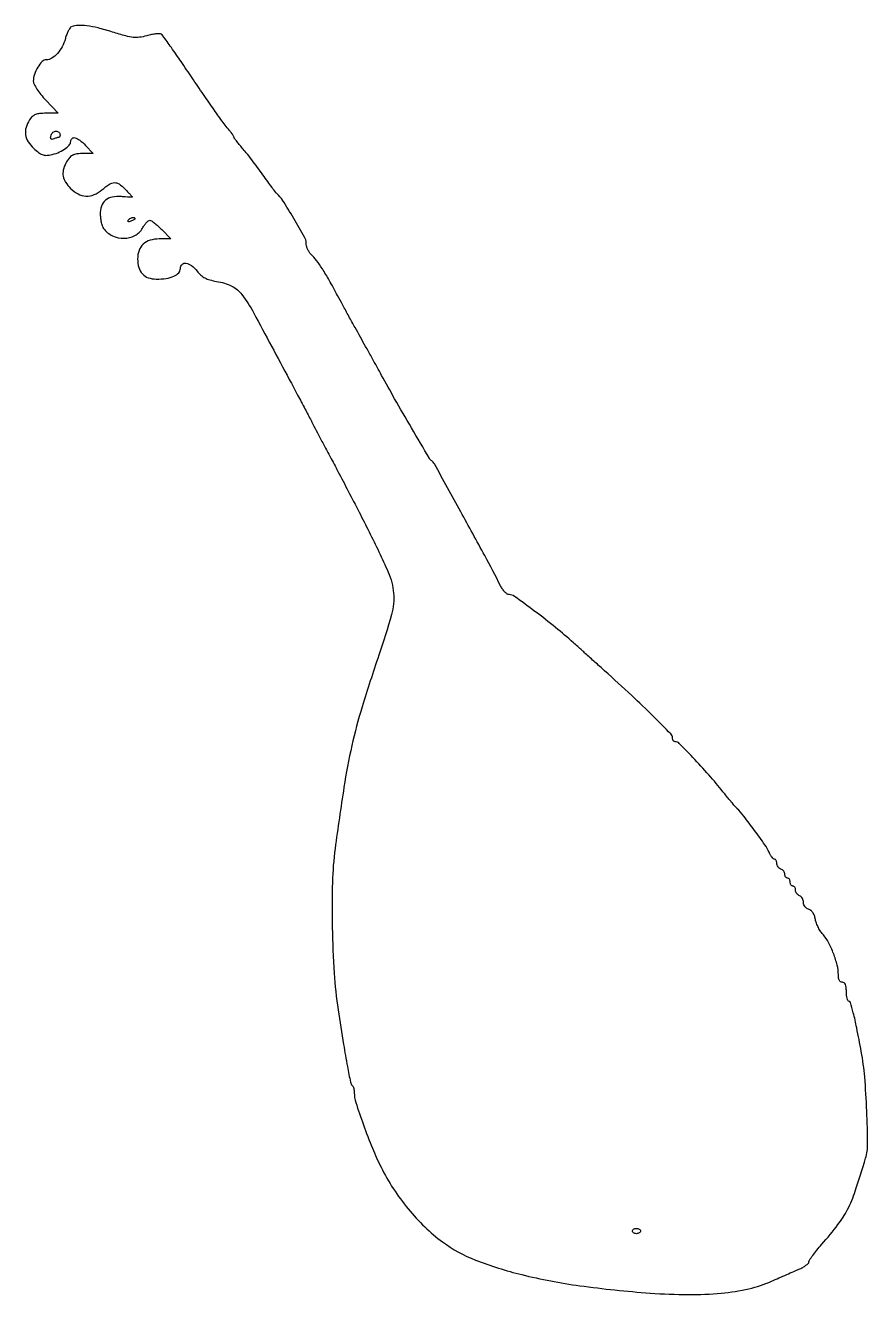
# Model space of a CAD drawing. Extents: x 0 to 315, y 0 to 475.
import ezdxf

# ---------------------------------------------------------------- set-up
doc = ezdxf.new("R2010")
doc.units = 0

msp = doc.modelspace()

# ---------------------------------------------------------------- linework, layer by layer
for points in [[(17.267693, 474.343617, 0.14773), (16.724684, 473.906539, 0.030479), (16.087428, 472.840501, 0.029599), (15.474627, 471.463336, 0.024118), (14.980244, 469.92663, -0.055718), (13.792541, 466.903578, -0.062023), (11.999075, 464.335142, -0.070982), (9.906512, 462.588224, -0.139364), (7.837119, 462, 0.203815), (6.309516, 461.350316, 0.055645), (4.677732, 459.227602, 0.053679), (3.420824, 456.536476, 0.08261), (3, 454.006819, 0.123275), (3.277748, 452.897397, 0.022797), (4.362072, 451.072825, 0.023227), (5.861665, 449.008483, 0.019336), (7.636842, 446.957159), (12.273684, 442), (7.751852, 442, 0.022016), (5.331981, 441.893395, 0.0736), (3.790863, 441.524437, 0.096441), (2.654844, 440.789521, 0.056124), (1.61501, 439.535183, 0.072903), (0.298895, 436.699141, 0.109306), (0.105461, 433.986774, 0.105111), (1.078413, 431.370245, 0.06358), (3.197322, 428.815674, 0.024197), (4.969849, 427.313655, 0.071875), (6.355801, 426.53643, 0.089251), (7.726357, 426.273479, 0.052277), (9.395048, 426.42901, 0.046396), (12.190694, 427.263638, 0.051882), (14.674635, 428.577459, 0.059444), (16.443347, 430.09446, 0.187944), (17, 431.523053, -0.215857), (17.493895, 432.613778, -0.252831), (18.588557, 432.864472, -0.101214), (20.346252, 431.967441, -0.033308), (22.5, 430), (25.374182, 427), (21.937091, 426.984687, 0.030792), (19.328914, 426.812247, 0.092255), (17.635486, 426.266858, 0.103381), (16.361374, 425.190217, 0.044696), (15.149704, 423.315741, 0.065498), (14.213024, 420.77889, 0.102734), (14.170996, 418.462564, 0.096896), (15.063696, 416.226212, 0.053153), (16.923077, 413.923077, 0.07574), (19.726623, 411.860851, 0.109024), (22.688645, 411.054384, 0.109437), (25.706696, 411.570501, 0.076757), (28.673275, 413.351148, -0.027787), (31.491897, 415.442064, -0.133753), (33.37271, 416.058587, -0.164959), (35.08769, 415.572591, -0.048449), (37.209743, 413.785436, -0.00396), (38.279238, 412.67388, -0.006187), (39.180362, 411.698449, -0.002164), (39.939499, 410.84867, -0.183208), (40, 410.689096, -0.420597), (39.909105, 410.600156, -0.003466), (38.810332, 410.631673, -0.009316), (37.503051, 410.702652, -0.005551), (35.950066, 410.833372, 0.068292), (32.481748, 410.690066, 0.13262), (29.993045, 409.514272, 0.139925), (28.517374, 407.299234, 0.07979), (28.031803, 404.095012, 0.029656), (28.133678, 402.60225, 0.027326), (28.41211, 401.089954, 0.028377), (28.810875, 399.770304, 0.076295), (29.281803, 398.913343, 0.118382), (32.639272, 396.196353, 0.114082), (36.911414, 395.252232, 0.120376), (40.987308, 396.289862, 0.142109), (43.831266, 399.054236, -0.025123), (44.547413, 400.177709, -0.032357), (45.319373, 401.127608, -0.033927), (46.041692, 401.808462, -0.172179), (46.553833, 401.993677, -0.152341), (47.143145, 401.813731, -0.016824), (48.294601, 400.970018, -0.019286), (49.623848, 399.839975, -0.01447), (51, 398.5), (54.392334, 395), (50.063462, 395, 0.071121), (46.638433, 394.510343, 0.115653), (44.092409, 393.071839, 0.122191), (42.540359, 390.718598, 0.085173), (42, 387.569497, 0.069302), (42.452724, 384.318851, 0.117782), (43.789007, 381.936877, 0.124422), (45.996261, 380.498647, 0.082668), (48.991604, 380, 0.035254), (52.707988, 380.262363, 0.068764), (55.559448, 381.076973, 0.100703), (57.356778, 382.350119, 0.190702), (58, 383.975249, -0.20036), (58.629317, 385.48267, -0.239333), (60.079366, 385.947161, -0.126632), (62.155486, 385.040488, -0.060843), (64.225004, 382.971752, 0.043961), (65.636306, 381.462635, 0.062586), (67.143459, 380.418196, 0.054914), (69.009065, 379.691853, 0.025693), (71.547482, 379.150319, -0.073611), (77.191632, 377.36865, -0.12065), (81.028502, 374.183429, -0.035587), (85.406692, 367.302216, -0.001595), (98.709806, 342.5, -0.000434), (101.820335, 336.64385, -0.000628), (104.556696, 331.465625, -0.000316), (106.871751, 327.064578, -0.010565), (107.4025, 326, 0.010962), (107.91003, 324.984015, 0.000553), (109.641202, 321.709375, 0.000887), (111.710138, 317.822964, 0.000642), (114.028465, 313.5, -0.002739), (116.895742, 308.099153, -0.001122), (120.731426, 300.7375, -0.00111), (124.814932, 292.814088, -0.001422), (128.537657, 285.5, -0.012132), (135.715408, 270.398752, -0.085375), (137.714712, 262.539337, -0.088506), (136.933785, 254.578979, -0.013522), (132.184079, 239.299302, 0.007874), (125.965257, 220.062733, 0.01865), (122.101159, 205.51581, 0.017069), (119.141702, 189.977255, 0.005653), (115.838897, 167, 0.026393), (114.848984, 154.445109, 0.011217), (114.790287, 137.566664, 0.011285), (115.503608, 120.397881, 0.021833), (116.981313, 106.73694, 0.001805), (119.007989, 93.768208, 0.006416), (120.443317, 85.479367, 0.00461), (121.58226, 79.667483, 0.146705), (122.262956, 78.40371, -0.094399), (122.546451, 77.986791, -0.034978), (122.783493, 77.314524, -0.033144), (122.945632, 76.526009, -0.034147), (123, 75.730838, 0.078358), (123.577598, 72.067821, 0.008009), (126.421675, 63.732209, 0.010893), (129.781627, 54.981698, 0.018614), (133.012404, 47.854981, 0.028918), (137.605732, 39.84493, 0.027539), (143.162115, 32.280727, 0.028064), (149.393255, 25.520918, 0.033489), (156.004165, 19.918601, 0.066757), (168.343404, 13.133798, 0.031951), (185.625825, 7.682717, 0.026516), (207.374314, 3.530818, 0.015755), (233.619871, 0.788528, 0.016349), (247.974109, 0.215417, 0.026075), (260.239336, 0.766853, 0.030717), (270.568478, 2.417687, 0.049855), (279, 5.207356, -0.000784), (281.763473, 6.433444, -0.000662), (284.692187, 7.722721, -0.000667), (287.36729, 8.891876, -0.001857), (289.25, 9.703423, 0.024201), (290.686091, 10.400083, 0.033127), (291.898438, 11.170821, 0.034863), (292.770659, 11.908787, 0.20242), (293, 12.452073, -0.148778), (293.210509, 13.143871, -0.0099), (294.414338, 14.864162, -0.013595), (295.970357, 16.879163, -0.009717), (297.814767, 19.050383, 0.016929), (303.864628, 26.383952, 0.046277), (307.450599, 32.060302, 0.037415), (310.329806, 38.944107, 0.00814), (314.197949, 51.227794, 0.074408), (314.945222, 56.521059, 0.008089), (314.642895, 68.871971, 0.010739), (313.850006, 81.617599, 0.024934), (312.575939, 91.106991, 0.003313), (310.864309, 100.009395, 0.011986), (309.601965, 105.640018, 0.009676), (308.566979, 109.47091, 0.333493), (307.861948, 110, -0.297814), (307.528116, 110.218191, -0.042909), (307.253197, 111.028125, -0.037146), (307.062383, 112.158652, -0.023241), (307, 113.5, 0.025511), (306.918107, 115.104033, 0.075863), (306.642857, 116.166667, 0.129352), (306.169448, 116.773926, 0.164293), (305.5, 117, -0.147879), (304.860147, 117.193472, -0.124375), (304.382891, 117.72031, -0.084762), (304.092056, 118.599524, -0.037603), (304, 119.821861, 0.060795), (303.566485, 123.374089, 0.029259), (302.202561, 127.761818, 0.029191), (300.35605, 131.916215, 0.067803), (298.401572, 134.700706, -0.042076), (297.453857, 135.913519, -0.026893), (296.556102, 137.461912, -0.026975), (295.835079, 139.086407, -0.044615), (295.428443, 140.529737, 0.040242), (295.044273, 141.940396, 0.060465), (294.470586, 143.077907, 0.072775), (293.744411, 143.884164, 0.109569), (292.905977, 144.314337, -0.088708), (292.168828, 144.654847, -0.07686), (291.552573, 145.244215, -0.076637), (291.141709, 145.993975, -0.087302), (291, 146.799392, 0.069462), (290.887974, 147.601886, 0.063142), (290.559375, 148.371533, 0.066771), (290.073604, 148.993607, 0.102372), (289.5, 149.361626, -0.081035), (288.926585, 149.696157, -0.065663), (288.440625, 150.217991, -0.06652), (288.112085, 150.840167, -0.088478), (288, 151.468615, 0.063461), (287.925386, 152.05412, 0.081424), (287.70625, 152.550156, 0.09843), (287.381366, 152.882059, 0.151099), (287, 153, -0.148195), (286.618646, 153.115568, -0.098894), (286.29375, 153.440625, -0.082425), (286.074694, 153.926543, -0.064853), (286, 154.5, 0.064853), (285.925306, 155.073457, 0.082425), (285.70625, 155.559375, 0.098894), (285.381354, 155.884432, 0.148195), (285, 156, -0.138107), (284.618662, 156.107379, -0.100138), (284.29375, 156.409197, -0.085896), (284.074991, 156.860624, -0.070083), (284, 157.393011, 0.096313), (283.888097, 157.968559, 0.06686), (283.559375, 158.545909, 0.064359), (283.073431, 159.037471, 0.074185), (282.5, 159.361626, -0.081035), (281.926585, 159.696157, -0.065663), (281.440625, 160.217991, -0.06652), (281.112085, 160.840167, -0.088478), (281, 161.468615, 0.052854), (280.937892, 162.054511, 0.072685), (280.753401, 162.550156, 0.092557), (280.48088, 162.883027, 0.176852), (280.160515, 163, -0.194816), (279.761552, 163.161581, -0.035277), (279.217243, 163.769013, -0.033394), (278.646392, 164.615433, -0.024772), (278.128227, 165.617916, 0.044963), (276.536693, 168.414482, 0.006331), (272.678084, 173.820313, 0.00713), (268.663939, 179.135427, 0.031704), (266.071909, 182.06414, -0.016656), (265.270989, 182.916035, -0.004701), (264.080498, 184.2959, -0.004733), (262.763871, 185.881494, -0.004981), (261.5, 187.465169, 0.013373), (256.33002, 193.724917, 0.010271), (250.366274, 200.287529, 0.004127), (244.517938, 206.36216, 0.201701), (243.001111, 207, -0.130183), (242.619334, 207.101116, -0.10067), (242.294076, 207.385517, -0.088592), (242.075326, 207.810954, -0.074689), (242, 208.3124, 0.196092), (241.351285, 209.9029, 0.00363), (234.847882, 216.453255, 0.007979), (226.74114, 224.247972, 0.004421), (216.613792, 233.513332, -0.000061), (213.008607, 236.754368, -0.000068), (209.524384, 239.888291, -0.000063), (206.550989, 242.564152, -0.000351), (204.958143, 244, 0.013459), (198.308951, 249.685098, 0.009418), (190.529679, 255.743101, 0.004108), (182.927493, 261.339579, 0.156423), (180.935212, 261.991061, -0.15108), (180.219951, 262.216717, -0.046589), (179.344446, 262.952062, -0.041827), (178.465227, 264.005548, -0.035339), (177.717201, 265.25, 0.006175), (171.774524, 276.583855, 0.002069), (162.820291, 292.997455, 0.000308), (152.96899, 310.852934, 0.108334), (151.961697, 312, -0.10153), (151.097539, 312.957757, -0.000494), (144.419107, 324.337374, -0.002621), (138.102756, 335.255265, -0.005179), (133.224109, 344, 0.001293), (131.55486, 347.047473, 0.000651), (129.433007, 350.885754, 0.000646), (127.229175, 354.848023, 0.000959), (125.28724, 358.313204, -0.001826), (123.306769, 361.861567, -0.001095), (120.97942, 366.089276, -0.001097), (118.68239, 370.305556, -0.001911), (116.7987, 373.813204, 0.006196), (113.620083, 379.612375, 0.014704), (111.076805, 383.824644, 0.01957), (108.880796, 386.955079, 0.035963), (106.822393, 389.288955, -0.056367), (106.12467, 390.148174, -0.039291), (105.535328, 391.250727, -0.039658), (105.132809, 392.414219, -0.063534), (105, 393.455179, 0.128641), (104.412645, 395.700324, 0.00573), (100.368405, 402.7114, 0.007889), (96.233439, 409.448878, 0.074619), (94.017546, 412, -0.055062), (93.641383, 412.400447, -0.001612), (92.252385, 414.2625, -0.003218), (90.636325, 416.473183, -0.002211), (88.830929, 419, 0.005481), (86.842289, 421.745143, 0.004571), (84.671179, 424.61875, 0.004616), (82.635953, 427.212037, 0.012519), (81.130969, 429, -0.007608), (79.942473, 430.384149, -0.010978), (78.937592, 431.646498, -0.006922), (78.14033, 432.725114, -0.150065), (78.015973, 433.094461, 0.141822), (77.901215, 433.454412, 0.009117), (77.264698, 434.367801, 0.012743), (76.447047, 435.438153, 0.009115), (75.48087, 436.594461, -0.023252), (73.977434, 438.500771, -0.002284), (70.593255, 443.274095, -0.002884), (66.616211, 449.008347, -0.002281), (62.379682, 455.253521, 0.002336), (58.253247, 461.334979, 0.00359), (54.618871, 466.556964, 0.001233), (51.441373, 471.029852, 0.0996), (50.819811, 471.611363, 0.147909), (50.192617, 471.778134, 0.020601), (48.836571, 471.676242, 0.022093), (47.198073, 471.411197, 0.017112), (45.441453, 470.983608, -0.033887), (42.687044, 470.410203, -0.0615), (40.389969, 470.37654, -0.040663), (37.583352, 470.914773, -0.00787), (32.624071, 472.375766, 0.013442), (27.18867, 473.911412, 0.030264), (22.983219, 474.711308, 0.040433), (19.716481, 474.863746, 0.087775)], [(13, 433.893011, -0.044875), (12.969259, 433.55118, -0.064741), (12.87715, 433.262322, -0.084664), (12.741598, 433.067093, -0.2014), (12.581787, 433, 0.064051), (12.336167, 432.968406, 0.009005), (11.843208, 432.829922, 0.010156), (11.263093, 432.642695, 0.008477), (10.654751, 432.42101, -0.062052), (9.96105, 432.249439, -0.278704), (9.595974, 432.414709, -0.186406), (9.481934, 432.894189, -0.030184), (9.671499, 433.851813, -0.161332), (10.356689, 434.907545, -0.16724), (11.526147, 435.32622, -0.19766), (12.567232, 434.912915, -0.203385)], [(41, 402.606989, -0.2252), (40.911231, 402.419896, -0.029412), (40.544118, 402.154486, -0.029555), (40.042538, 401.875192, -0.020646), (39.448062, 401.618443, -0.036408), (38.868281, 401.443138, -0.155351), (38.512472, 401.474315, -0.32948), (38.393111, 401.674071, -0.1144), (38.507079, 402.011454, -0.115814), (39.098109, 402.603931, -0.080554), (39.973761, 402.969265, -0.115534), (40.708846, 402.972535, -0.349578)], [(230, 24, -0.148195), (229.884432, 23.618646, -0.098894), (229.559375, 23.29375, -0.082425), (229.073457, 23.074694, -0.064853), (228.5, 23, -0.064853), (227.926543, 23.074694, -0.082425), (227.440625, 23.29375, -0.098894), (227.115568, 23.618646, -0.148195), (227, 24, -0.148195), (227.115568, 24.381354, -0.098894), (227.440625, 24.70625, -0.082425), (227.926543, 24.925306, -0.064853), (228.5, 25, -0.064853), (229.073457, 24.925306, -0.082425), (229.559375, 24.70625, -0.098894), (229.884432, 24.381354, -0.148195)]]:
    msp.add_lwpolyline(points, format="xyb", close=True)

doc.saveas('drawing.dxf')
